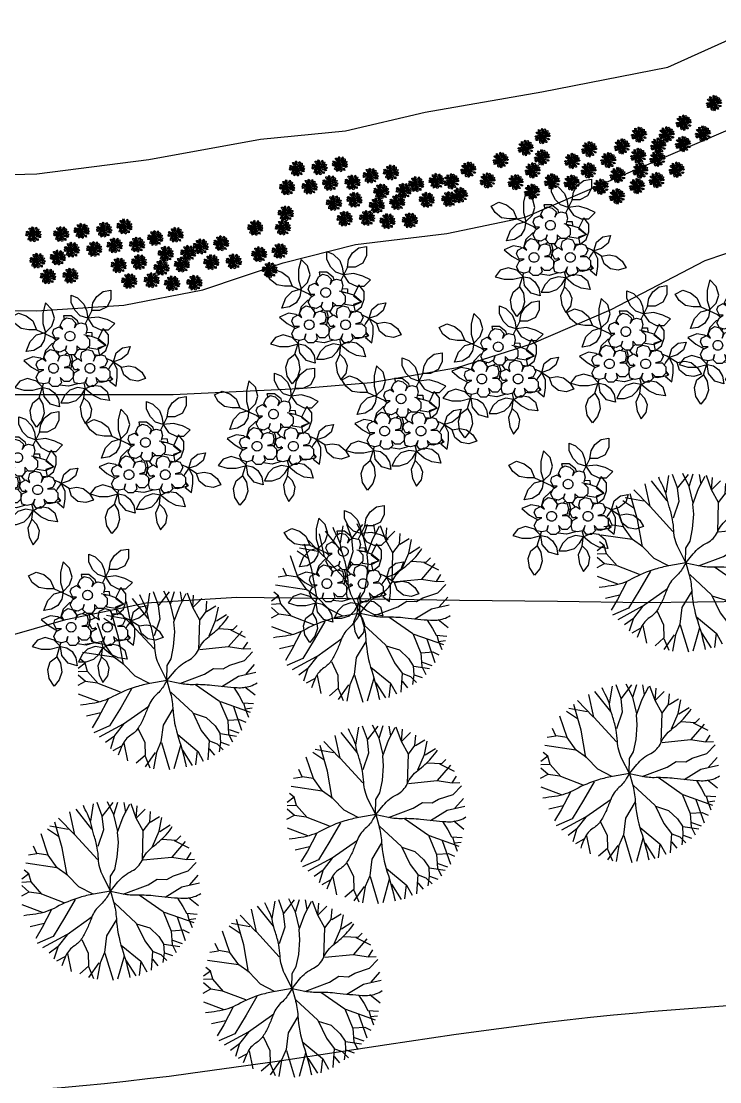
# Model space of a CAD drawing. Header units: millimetres. Extents: x 1101 to 4203, y 1053 to 1744.
# Drawn here: x 1307.07 to 1326.12, y 1545.35 to 1574.3 of the extents above; entities that cross this region are included whole.
import ezdxf

# ---------------------------------------------------------------- set-up
doc = ezdxf.new("R2010")
doc.units = ezdxf.units.MM
for name, color, linetype in [('01_Fina', 7, 'Continuous'), ('03_Gruesa', 7, 'Continuous'), ('NEW_PLANTS', 7, 'Continuous')]:
    doc.layers.add(name, color=color, linetype=linetype)
doc.styles.get("Standard").update_dxf_attribs({"font": 'arial.ttf'})

# ---------------------------------------------------------------- blocks, each defined once
blk = doc.blocks.new('shrubs1')
at = {"color": 70}
for points in [[(4341.3, 946.2, -0.243115), (4336, 947.1, -0.399574), (4341, 948.9, -0.151757), (4338.9, 947.7, -0.102993), (4341.3, 946.2, 4.231592)], [(4340.8, 952, -0.243115), (4338.9, 955.2, -0.399574), (4342.1, 953.4, -0.151757), (4340.5, 953.9, -0.102993), (4340.8, 952, 4.231592)], [(4343.6, 948, -0.243115), (4340.4, 949.8, -0.399574), (4344, 949.9, -0.151757), (4342.4, 949.5, -0.102993), (4343.6, 948, 4.231592)], [(4343.5, 951.8, -0.243115), (4341, 956.5, -0.399574), (4345.5, 953.8, -0.151757), (4343.2, 954.6, -0.102993), (4343.5, 951.8, 4.231592)], [(4344.5, 955, -0.243115), (4344.4, 958.8, -0.399574), (4346.3, 955.6, -0.151757), (4345.2, 956.8, -0.102993), (4344.5, 955, 4.231592)], [(4347, 950.2, -0.338305), (4347.7, 953.8, -0.306628), (4349.1, 949.7, -0.198031), (4347.9, 952, -0.284575), (4347, 950.2, 2.19888)], [(4349.4, 953.6, -0.243115), (4351.5, 958.5, -0.399574), (4352.1, 953.3, -0.151757), (4351.3, 955.6, -0.102993), (4349.4, 953.6, 4.231592)], [(4351.4, 952, -0.243115), (4354.6, 953.9, -0.399574), (4352.8, 950.6, -0.151757), (4353.3, 952.3, -0.102993), (4351.4, 952, 4.231592)], [(4352.8, 947.4, -0.338305), (4356.3, 946, -0.306628), (4352, 945.3, -0.198031), (4354.5, 946.1, -0.284575), (4352.8, 947.4, 2.19888)], [(4353.6, 954.2, -0.243115), (4356.8, 956, -0.399574), (4355.1, 952.8, -0.151757), (4355.5, 954.4, -0.102993), (4353.6, 954.2, 4.231592)], [(4355.3, 947.2, -0.243115), (4360.5, 946.2, -0.399574), (4355.6, 944.4, -0.151757), (4357.6, 945.7, -0.102993), (4355.3, 947.2, 4.231592)], [(4356.7, 950.5, -0.243115), (4360.4, 950.5, -0.399574), (4357.2, 948.6, -0.151757), (4358.5, 949.8, -0.102993), (4356.7, 950.5, 4.231592)], [(4339.9, 942.8, -0.243115), (4336.2, 942.8, -0.399574), (4339.3, 944.7, -0.151757), (4338.1, 943.6, -0.102993), (4339.9, 942.8, 4.231592)], [(4344.3, 940.9, -0.243115), (4340.3, 937.4, -0.399574), (4341.9, 942.4, -0.151757), (4341.7, 940, -0.102993), (4344.3, 940.9, 4.231592)], [(4343.5, 944.2, -0.243115), (4340.3, 942.3, -0.399574), (4342, 945.6, -0.151757), (4341.5, 943.9, -0.102993), (4343.5, 944.2, 4.231592)], [(4346.3, 943.4, -0.338305), (4343, 941.8, -0.306628), (4345.4, 945.5, -0.198031), (4344.3, 943.1, -0.284575), (4346.3, 943.4, 2.19888)], [(4347.4, 937.5, -0.243115), (4345.6, 934.3, -0.399574), (4345.5, 937.9, -0.151757), (4345.9, 936.3, -0.102993), (4347.4, 937.5, 4.231592)], [(4350.4, 941.8, -0.243115), (4350.4, 938.1, -0.399574), (4348.5, 941.2, -0.151757), (4349.7, 940, -0.102993), (4350.4, 941.8, 4.231592)], [(4352.1, 938.3, -0.243115), (4352.1, 934.6, -0.399574), (4350.2, 937.7, -0.151757), (4351.4, 936.5, -0.102993), (4352.1, 938.3, 4.231592)], [(4351.8, 944.5, -0.243115), (4355.1, 942.6, -0.399574), (4351.4, 942.6, -0.151757), (4353, 942.9, -0.102993), (4351.8, 944.5, 4.231592)], [(4353.3, 941.7, -0.243115), (4356, 937.1, -0.399574), (4351.4, 939.6, -0.151757), (4353.7, 938.9, -0.102993), (4353.3, 941.7, 4.231592)], [(4354.8, 944.1, -0.243115), (4359.1, 940.9, -0.399574), (4353.9, 941.4, -0.151757), (4356.3, 941.7, -0.102993), (4354.8, 944.1, 4.231592)]]:
    blk.add_lwpolyline(points, format="xyb", dxfattribs=at)
at = {"color": 46, "lineweight": 25}
for points in [[(4348.3, 946.7, 0.071347), (4339, 947.6, 7.890142)], [(4348.3, 946.7, 0.082733), (4340.6, 953.7, 20.273115)], [(4348.3, 946.7, 0.216963), (4341.6, 944.1, -0.417545)], [(4348.3, 946.7, 0.118288), (4343.4, 954.5, 14.536196)], [(4345.8, 936.4, -0.068386), (4348.3, 946.7, 3.442757)], [(4348.3, 946.7, -0.116255), (4353.2, 952.1, -0.060372)], [(4348.3, 946.7, -0.138137), (4358, 949.8, -6.895939)], [(4354.3, 946.2, 0.065358), (4348.3, 946.7, 1.516281)], [(4348.3, 946.7, -0.109166), (4349.7, 940.2, 0.286313)], [(4349.9, 949.1, 0.052373), (4351.3, 955.5, 35.05362)], [(4351.4, 936.7, 0.100215), (4350.9, 939.7, -1.505929)]]:
    blk.add_lwpolyline(points, format="xyb", dxfattribs=at)
for points in [[(4346.4, 948.9), (4342.3, 949.6)], [(4348.3, 946.7), (4344.5, 943.3)], [(4347.2, 953.2), (4345.2, 956.6)], [(4348.3, 946.7), (4348, 951.6)], [(4353.6, 939.1), (4348.3, 946.7)], [(4354.6, 953.5), (4355.4, 954.4)], [(4338.2, 943.6), (4340.3, 943.9)], [(4341.8, 940), (4343.1, 942.4)], [(4353, 943), (4349.9, 944.4)], [(4356.2, 941.8), (4354.5, 942.3)], [(4357.5, 945.6), (4355.4, 945.4)]]:
    blk.add_lwpolyline(points, dxfattribs=at)
at = {"color": 0, "flags": 1}
for tag, p in [('ITEM', (4350.4, 947)), ('SIZE', (4350.4, 945.8))]:
    blk.add_attdef(tag, p, '', height=0.5, dxfattribs=at)
blk = doc.blocks.new('s1')
blk.add_blockref('shrubs1', (0, 0))
blk = doc.blocks.new('shrubs')
at = {"layer": 'NEW_PLANTS', "color": 70, "linetype": 'Continuous'}
for points in [[(4520.96, 914.63), (4520.96, 913.08), (4520.3, 911.76), (4518.98, 911.1), (4517.65, 911.1), (4517.87, 912.42), (4518.54, 913.53), (4519.64, 914.41)], [(4509.71, 912.42), (4509.27, 910.66), (4509.27, 908.89), (4509.71, 907.35), (4510.82, 908.45), (4511.26, 909.78), (4510.82, 911.32)], [(4514.12, 913.75), (4515.23, 913.3), (4516.33, 912.2), (4516.77, 911.1), (4516.99, 909.78), (4515.67, 910.22), (4514.79, 911.1), (4514.12, 912.42)], [(4503.76, 910), (4505.08, 910.66), (4506.4, 910.22), (4507.51, 909.33), (4508.17, 907.79), (4506.85, 907.79), (4505.52, 908.01), (4504.42, 908.89)], [(4521.62, 908.89), (4520.3, 909.55), (4518.76, 910), (4516.99, 909.78), (4517.87, 908.45), (4519.2, 907.79), (4520.52, 907.79)], [(4506.4, 904.04), (4507.07, 905.8), (4508.17, 906.91), (4509.71, 907.35), (4509.49, 906.03), (4508.83, 904.92), (4507.73, 904.26)], [(4518.98, 903.38), (4520.08, 904.26), (4520.52, 905.58), (4520.52, 906.91), (4519.64, 908.01), (4518.73, 906.15), (4520.1, 905.12), (4518.73, 904.64)], [(4524.27, 904.92), (4523.83, 903.6), (4522.73, 902.72), (4521.4, 902.28), (4521.84, 903.82), (4522.95, 904.7)], [(4526.92, 899.41), (4525.59, 898.97), (4524.27, 899.19), (4523.17, 900.07), (4522.73, 901.39), (4524.05, 901.61), (4525.15, 901.39), (4526.25, 900.51)], [(4504.42, 897.86), (4505.96, 897.42), (4507.51, 897.42), (4509.27, 897.86), (4508.17, 898.97), (4506.63, 899.41), (4505.3, 898.97)], [(4512.14, 894.55), (4510.6, 895), (4509.49, 896.32), (4509.27, 897.86), (4510.37, 897.64), (4511.26, 896.98), (4511.92, 895.88)], [(4512.36, 895.22), (4513.68, 895.22), (4515.01, 895.66), (4515.89, 896.54), (4516.55, 897.64), (4515.23, 897.86), (4513.9, 897.42), (4513.02, 896.54)], [(4520.74, 895.66), (4519.2, 895.88), (4517.87, 896.54), (4516.55, 897.64), (4517.87, 898.3), (4519.2, 898.08), (4520.3, 897.2)], [(4508.17, 891.03), (4507.29, 892.35), (4507.07, 893.89), (4507.51, 895.22), (4508.61, 896.1), (4509.27, 895), (4509.49, 893.45), (4509.05, 892.13)], [(4516.55, 891.69), (4517.43, 892.79), (4517.65, 894.11), (4517.21, 895.22), (4516.33, 896.1), (4515.67, 894.55), (4515.89, 893.01)]]:
    blk.add_lwpolyline(points, close=True, dxfattribs=at)
for points in [[(4517.65, 911.1), (4516.51, 908.81)], [(4515.38, 908.87), (4515.23, 909.33), (4514.12, 910.22), (4512.8, 910.22), (4512.94, 909.6)], [(4508.17, 907.79), (4511.04, 906.47), (4511.57, 906.06)], [(4512.61, 908.04), (4512.58, 907.98)], [(4516.73, 907.38), (4517.65, 907.35), (4517.7, 906.63), (4516.76, 906.69)], [(4511.15, 905.48), (4510.82, 905.36), (4509.71, 904.26), (4509.29, 902.8)], [(4517.1, 904.86), (4517.21, 904.7), (4518.76, 904.48), (4520.08, 905.14), (4518.76, 906.25), (4517.63, 906.63), (4516.28, 906.94)], [(4511.78, 903.65), (4511.92, 903.82), (4511.94, 904.04)], [(4513.48, 903.84), (4513.12, 903.47)], [(4513.13, 903.47), (4513.24, 903.6)], [(4513.25, 904.76), (4513.28, 904.74)], [(4514.03, 901.09), (4514.12, 901.17), (4514.34, 902.72), (4514.11, 903.52)], [(4514.52, 903.52), (4515.14, 902.77)], [(4515.65, 904.51), (4515.23, 904.26), (4515.11, 904.26)], [(4518.78, 903.4), (4518.09, 903.48)], [(4509.02, 902.78), (4508.83, 902.94), (4507.51, 903.16), (4505.96, 902.5), (4507.29, 901.39), (4508.74, 900.56)], [(4518.37, 903.26), (4518.15, 903.21)], [(4522.73, 901.39), (4520.96, 902.5), (4520.15, 902.86)], [(4520.8, 899.88), (4521.27, 899.28), (4520.74, 898.97), (4521.84, 898.08), (4522.06, 899.63), (4522.06, 900.95), (4521.4, 902.28), (4520.74, 901.39), (4520.52, 900.95)], [(4514.45, 900.25), (4514.6, 900.19)], [(4515.42, 900.83), (4515.23, 901.17)], [(4520.8, 899.76), (4521.18, 899.19), (4519.42, 898.75), (4518.57, 898.85)], [(4508.61, 896.1), (4509.35, 898.5)], [(4515.25, 898.56), (4515.23, 898.53), (4513.68, 898.08), (4512.14, 898.3), (4512.11, 898.33)], [(4516.33, 896.1), (4516.55, 897.86), (4516.35, 898.68)], [(4516.8, 899.33), (4516.75, 899.35)]]:
    blk.add_lwpolyline(points, dxfattribs=at)
at = {"layer": 'NEW_PLANTS', "color": 30, "linetype": 'Continuous', "true_color": 0xf26722}
blk.add_lwpolyline([(4516.64, 906.81), (4517.3, 906.15), (4517.3, 905.06), (4516.64, 904.4), (4515.76, 904.4), (4515.11, 905.06), (4515.11, 904.18), (4514.67, 903.52), (4513.79, 903.52), (4513.13, 904.18), (4513.35, 905.06), (4513.13, 904.4), (4512.26, 903.96), (4511.38, 904.18), (4510.94, 905.06), (4511.38, 905.93), (4512.04, 906.37), (4511.38, 906.37), (4510.94, 907.25), (4511.16, 907.91), (4512.04, 908.34), (4512.7, 907.91), (4512.26, 908.56), (4512.7, 909.44), (4513.35, 909.88), (4514.23, 909.66), (4514.89, 909), (4514.67, 908.12), (4515.11, 908.78), (4515.76, 909), (4516.64, 908.78), (4516.86, 907.91), (4516.64, 907.03)], dxfattribs=at)
for points in [[(4513.1, 906.71, -0.098476), (4513.16, 907.03, -0.098485), (4513.34, 907.29, -0.098498), (4513.61, 907.47, -0.098507), (4513.93, 907.54, -0.098507), (4514.24, 907.47, -0.098498), (4514.51, 907.29, -0.098485), (4514.69, 907.03, -0.098476), (4514.75, 906.71, -0.098476), (4514.69, 906.39, -0.098485), (4514.51, 906.12, -0.098498), (4514.24, 905.94, -0.098507), (4513.93, 905.88, -0.098507), (4513.61, 905.94, -0.098498), (4513.34, 906.12, -0.098485), (4513.16, 906.39, -0.098476)], [(4510.27, 901.17, -0.098476), (4510.33, 901.49, -0.098485), (4510.51, 901.76, -0.098498), (4510.78, 901.94, -0.098507), (4511.1, 902, -0.098507), (4511.42, 901.94, -0.098498), (4511.68, 901.76, -0.098485), (4511.86, 901.49, -0.098476), (4511.93, 901.17, -0.098476), (4511.86, 900.86, -0.098485), (4511.68, 900.59, -0.098498), (4511.42, 900.41, -0.098507), (4511.1, 900.34, -0.098507), (4510.78, 900.41, -0.098498), (4510.51, 900.59, -0.098485), (4510.33, 900.86, -0.098476)], [(4516.51, 901.17, -0.098476), (4516.57, 901.49, -0.098485), (4516.75, 901.76, -0.098498), (4517.02, 901.94, -0.098507), (4517.34, 902, -0.098507), (4517.66, 901.94, -0.098498), (4517.93, 901.76, -0.098485), (4518.11, 901.49, -0.098476), (4518.17, 901.17, -0.098476), (4518.11, 900.86, -0.098485), (4517.93, 900.59, -0.098498), (4517.66, 900.41, -0.098507), (4517.34, 900.34, -0.098507), (4517.02, 900.41, -0.098498), (4516.75, 900.59, -0.098485), (4516.57, 900.86, -0.098476)]]:
    blk.add_lwpolyline(points, format="xyb", close=True, dxfattribs=at)
for points in [[(4509.41, 900.89), (4508.53, 900.89), (4508.1, 901.77), (4508.31, 902.43), (4509.19, 902.87), (4509.85, 902.43), (4509.41, 903.08), (4509.85, 903.96), (4510.51, 904.4), (4511.38, 904.18), (4512.04, 903.3), (4511.82, 902.43), (4512.26, 903.3), (4512.92, 903.52), (4513.79, 903.3), (4514.01, 902.43), (4513.79, 901.55), (4512.92, 901.33), (4513.79, 901.33), (4514.45, 900.67), (4514.45, 899.58), (4513.79, 898.92), (4512.92, 898.92), (4512.26, 899.58), (4512.48, 898.7), (4511.82, 898.04), (4510.94, 898.04), (4510.29, 898.7), (4510.51, 899.58), (4510.29, 898.7), (4509.41, 898.48), (4508.53, 898.7), (4508.1, 899.58), (4508.53, 900.46)], [(4515.54, 900.89), (4514.67, 900.89), (4514.23, 901.77), (4514.45, 902.43), (4515.33, 902.87), (4515.98, 902.43), (4515.76, 903.08), (4515.98, 903.96), (4516.86, 904.4), (4517.74, 904.18), (4518.17, 903.3), (4517.95, 902.43), (4518.39, 903.3), (4519.27, 903.52), (4519.93, 903.3), (4520.36, 902.43), (4519.93, 901.55), (4519.05, 901.33), (4520.15, 901.33), (4520.8, 900.67), (4520.8, 899.58), (4520.15, 898.92), (4519.05, 898.92), (4518.39, 899.58), (4518.61, 898.7), (4517.95, 898.04), (4517.08, 898.04), (4516.64, 898.7), (4516.86, 899.58), (4516.42, 898.7), (4515.54, 898.48), (4514.67, 898.7), (4514.45, 899.58), (4514.67, 900.46)]]:
    blk.add_lwpolyline(points, close=True, dxfattribs=at)
blk = doc.blocks.new('tree9')
at = {"color": 106}
for p, q in [((950.91, 449.87), (948.69, 452.66)), ((950.75, 450.95), (951.14, 453.4)), ((952.34, 451.69), (951.65, 453.57)), ((952.34, 451.63), (953.87, 453.57)), ((953.99, 451.86), (953.08, 453.69)), ((953.99, 451.86), (954.56, 453.63)), ((955.3, 451.58), (956.21, 453.34)), ((955.64, 452.2), (955.41, 453.57)), ((957.12, 451.41), (956.38, 453.4)), ((957.12, 451.41), (957.24, 453.12)), ((957.12, 451.41), (958.38, 452.66)), ((948.46, 449.12), (946.24, 451.41)), ((948.53, 449.07), (947.84, 452.26)), ((952.56, 449.81), (952.34, 451.63)), ((954.56, 449.53), (953.99, 451.86)), ((954.5, 449.41), (955.3, 451.58)), ((958.09, 449.64), (957.12, 451.41)), ((959, 450.84), (959.11, 452.31)), ((959.06, 450.84), (960.36, 451.63)), ((960.31, 449.58), (960.71, 451.47)), ((946.24, 448.84), (944.71, 449.87)), ((947.61, 449.81), (945.05, 450.27)), ((946.75, 447.25), (945.73, 450.84)), ((951.77, 447.47), (952.56, 449.81)), ((957.97, 445.49), (958.09, 449.64)), ((958.09, 449.64), (959, 450.84)), ((960.42, 449.53), (961.85, 450.44)), ((944.82, 446.22), (943.8, 449.19)), ((951.71, 445.6), (948.53, 449.07)), ((954.62, 447.99), (954.5, 449.41)), ((959.4, 447.42), (960.31, 449.58)), ((960.71, 448.44), (962.76, 448.33)), ((962.42, 448.28), (964.47, 447.25)), ((962.76, 448.33), (963.33, 448.9)), ((943.23, 446.46), (942.77, 447.47)), ((947.44, 443.43), (946.75, 447.25)), ((954.44, 445.94), (954.62, 447.99)), ((962.14, 445.94), (964.01, 448.11)), ((943.23, 446.39), (942.03, 446.22)), ((944.82, 446.22), (943.23, 446.46)), ((946.07, 444.46), (944.82, 446.22)), ((954.1, 444.23), (954.44, 445.94)), ((958.09, 445.54), (962.07, 445.94)), ((962.07, 445.94), (964.18, 445.6)), ((964.18, 445.6), (964.81, 446.57)), ((964.18, 445.6), (965.26, 445.65)), ((964.36, 444), (965.49, 445.2)), ((942.09, 443.6), (941.46, 444.12)), ((946.02, 444.46), (941.69, 445.09)), ((947.5, 443.43), (946.07, 444.46)), ((953.53, 443.27), (954.1, 444.23)), ((962.3, 443.32), (964.36, 444)), ((942.09, 443.6), (941.12, 442.87)), ((942.42, 442.46), (941.12, 442.41)), ((942.42, 442.46), (942.09, 443.6)), ((943.91, 440.76), (942.42, 442.46)), ((949.09, 441.78), (947.5, 443.43)), ((953.48, 441.27), (953.53, 443.27)), ((958.77, 442.06), (960.03, 442.87)), ((960.03, 442.87), (961.39, 442.81)), ((961.39, 442.81), (962.3, 443.32)), ((963.5, 441.78), (965.95, 442.35)), ((964.58, 442.06), (965.77, 443.43)), ((942.09, 441.05), (941.06, 440.48)), ((942.14, 441.05), (941.12, 441.95)), ((943.8, 440.81), (942.14, 441.05)), ((947.04, 439.56), (943.91, 440.76)), ((951.08, 440.76), (949.09, 441.78)), ((955.3, 440.76), (958.77, 442.06)), ((961.17, 440.36), (963.5, 441.78)), ((944.02, 438.19), (941.17, 439.27)), ((948.58, 440.02), (947.1, 437.45)), ((954.05, 439.56), (957.12, 436.72)), ((957.52, 440.65), (960.88, 438.31)), ((962.87, 440.19), (963.61, 439.05)), ((964.41, 440.3), (965.83, 439.16)), ((945.28, 438.59), (943.96, 436.08)), ((960.88, 438.31), (962.01, 435.58)), ((961, 438.25), (965.15, 436.77)), ((963.61, 439.05), (964.12, 438.08)), ((964.12, 438.08), (965.61, 437.97)), ((964.23, 438.08), (964.47, 437.23)), ((944.25, 436.66), (942.26, 436.2)), ((947.1, 437.45), (945.5, 434.83)), ((950.97, 437.57), (947.44, 435.07)), ((954.33, 437.23), (952.97, 434.95)), ((957.12, 436.72), (958.32, 434.21)), ((957.17, 436.6), (959, 436.03)), ((962.82, 437.57), (963.95, 434.26)), ((964.47, 437.23), (965.44, 437.34)), ((964.47, 437.23), (964.92, 436.08)), ((943.96, 436.08), (943.06, 434.55)), ((945.5, 434.83), (943.28, 433.86)), ((947.38, 435.07), (944.02, 433.24)), ((947.44, 435.07), (946.18, 433.47)), ((952.97, 434.95), (952.68, 432.61)), ((959, 436.03), (960.25, 434.83)), ((960.25, 434.83), (960.93, 433.81)), ((962.01, 435.58), (962.14, 433.7)), ((962.07, 435.64), (963.67, 435.75)), ((963.67, 435.75), (964.52, 435.35)), ((946.18, 433.42), (944.93, 432.5)), ((946.18, 433.47), (945.61, 431.64)), ((949.49, 434.43), (950.4, 432.5)), ((955.02, 433.64), (957.75, 431.36)), ((958.32, 434.21), (959.4, 432.78)), ((960.93, 433.81), (961, 432.56)), ((961, 433.75), (963.22, 433.42)), ((962.14, 433.7), (962.7, 432.61)), ((962.19, 434.32), (963.55, 433.86)), ((947.15, 431.99), (945.96, 431.36)), ((947.5, 432.45), (948.01, 429.94)), ((950.4, 432.5), (950.46, 430.68)), ((952.68, 432.61), (952.05, 431.13)), ((952.73, 432.5), (953.87, 428.74)), ((955.41, 432.1), (954.5, 428.85)), ((959.4, 432.78), (959.22, 430.1)), ((959.46, 432.73), (960.54, 432.33)), ((960.54, 432.33), (961.39, 431.48)), ((961, 432.56), (960.82, 431.19)), ((961.05, 432.56), (962.19, 432.16)), ((950.46, 430.68), (949.21, 429.6)), ((951.88, 431.13), (950.46, 429.09)), ((950.46, 430.62), (951.14, 428.97)), ((952.05, 431.13), (951.65, 428.85)), ((955.7, 431.42), (957.06, 429.31)), ((957.75, 431.36), (957.52, 429.37)), ((957.81, 431.31), (958.6, 429.88)), ((959.4, 431.64), (960.14, 430.74))]:
    blk.add_line(p, q, dxfattribs=at)
for points in [[(953.51, 441.18), (952.47, 443.26, -0.10411), (951.83, 445.71, 0.032984), (951.65, 447.25, 0.034072), (951.2, 449.01, -0.030956), (950.8, 450.55, 0.076171), (950.29, 451.98, -0.026216), (949.72, 453.17, 1.568784)], [(953.51, 441.18), (954.56, 442.46, -0.107856), (956.49, 444, 0.175024), (957.92, 445.49, -0.125464), (959.4, 447.36, 0.043348), (961.28, 449.07, 0.04978), (962.14, 450.21, -8.896609)], [(953.51, 441.18), (951.14, 440.76, 0.029099), (949.21, 440.3, 0.05336), (945.96, 438.94, -0.09082), (943.06, 437.97, -0.003401), (941.41, 437.74, 1.084963)], [(953.51, 441.18), (953.13, 440.53, -0.07796), (952.05, 439.22, 0.120857), (950.91, 437.57, -0.011392), (950.29, 436.03, -0.038005), (949.54, 434.61, -0.112949), (948.46, 433.53, 0.14803), (947.27, 432.16, 0.020427), (946.7, 430.74, 1.639795)], [(953.51, 441.18), (955.3, 440.81, 0.056937), (957.24, 440.65, -0.035612), (959.79, 440.53, 0.008822), (963.33, 440.19, 0.099585), (965.2, 440.41, 0.073278), (966.12, 440.87, -1.918828)], [(953.51, 441.18), (953.94, 439.67, -0.054456), (954.33, 437.34, 0.065281), (955.13, 433.13, -0.028329), (956.21, 429.09, 4.035528)]]:
    blk.add_lwpolyline(points, format="xyb", dxfattribs=at)
at = {"color": 106, "flags": 1}
for tag, p in [('ITEM', (953.79, 443.71)), ('SIZE', (953.53, 441.16))]:
    blk.add_attdef(tag, p, '', height=2.09, dxfattribs=at)
blk = doc.blocks.new('Borde del rio puyo')
at = {"xscale": 0.01683469536077232, "yscale": 0.01683469536077232, "zscale": 0.01683469536077232}
for p, rotation in [((1323.261, 1497.199), 75.65113164328818), ((1322.434, 1496.666), 75.65113164328818), ((1318.586, 1496.297), 75.65113164328818), ((1321.214, 1496.338), 75.65113164328818), ((1321.97, 1496.346), 75.65113164328818), ((1322.958, 1496.367), 75.65113164328818), ((1318.122, 1495.977), 75.65113164328818), ((1319.857, 1495.941), 75.65113164328818), ((1320.75, 1496.018), 75.65113164328818), ((1321.739, 1496.039), 75.65113164328818), ((1322.415, 1496.085), 75.65113164328818), ((1317.442, 1495.645), 75.65113164328818), ((1318.568, 1495.716), 75.65113164328818), ((1319.393, 1495.621), 75.65113164328818), ((1320.382, 1495.642), 75.65113164328818), ((1321.195, 1495.757), 75.65113164328818), ((1321.717, 1495.679), 75.65113164328818), ((1279.87, 1503.893), 50.10970699644856), ((1280.483, 1503.923), 50.10970699644856), ((1281.04, 1504.012), 50.10970699644856), ((1282.436, 1503.785), 50.10970699644856), ((1316.56, 1495.386), 75.65113164328818), ((1318.315, 1495.361), 75.65113164328818), ((1319.839, 1495.36), 75.65113164328818), ((1321.253, 1495.359), 75.65113164328818), ((1322.242, 1495.38), 75.65113164328818), ((1280.773, 1503.495), 50.10970699644856), ((1281.385, 1503.516), 50.10970699644856), ((1281.879, 1503.696), 50.10970699644856), ((1283.677, 1503.555), 50.10970699644856), ((1316.096, 1495.066), 75.65113164328818), ((1317.085, 1495.087), 75.65113164328818), ((1317.851, 1495.041), 75.65113164328818), ((1318.84, 1495.062), 75.65113164328818), ((1319.378, 1495.03), 75.65113164328818), ((1320.635, 1495.235), 75.65113164328818), ((1321.698, 1495.097), 75.65113164328818), ((1279.603, 1503.376), 50.10970699644856), ((1280.215, 1503.396), 50.10970699644856), ((1282.168, 1503.268), 50.10970699644856), ((1282.78, 1503.289), 50.10970699644856), ((1283.121, 1503.466), 50.10970699644856), ((1318.297, 1494.78), 75.65113164328818), ((1320.171, 1494.915), 75.65113164328818), ((1321.16, 1494.936), 75.65113164328818), ((1280.881, 1502.95), 50.10970699644856), ((1281.438, 1503.039), 50.10970699644856), ((1282.605, 1502.973), 50.10970699644856), ((1283.41, 1503.038), 50.10970699644856), ((1284.022, 1503.059), 50.10970699644856), ((1304.56, 1496.051), 66.5796737319563), ((1320.617, 1494.654), 75.65113164328818), ((1279.567, 1502.669), 50.10970699644856), ((1282.048, 1502.884), 50.10970699644856), ((1281.171, 1502.522), 50.10970699644856), ((1281.783, 1502.543), 50.10970699644856), ((1282.338, 1502.456), 50.10970699644856), ((1282.95, 1502.477), 50.10970699644856), ((1272.684, 1502.097), 50.10970699644856), ((1273.44, 1502.103), 50.10970699644856), ((1273.997, 1502.192), 50.10970699644856), ((1274.61, 1502.222), 50.10970699644856), ((1275.167, 1502.311), 50.10970699644856), ((1276.562, 1502.084), 50.10970699644856), ((1278.731, 1502.274), 50.10970699644856), ((1279.488, 1502.281), 50.10970699644856), ((1274.899, 1501.794), 50.10970699644856), ((1275.511, 1501.815), 50.10970699644856), ((1276.005, 1501.995), 50.10970699644856), ((1277.247, 1501.765), 50.10970699644856), ((1277.804, 1501.854), 50.10970699644856), ((1273.349, 1501.464), 50.10970699644856), ((1273.729, 1501.675), 50.10970699644856), ((1274.341, 1501.696), 50.10970699644856), ((1276.294, 1501.568), 50.10970699644856), ((1276.906, 1501.588), 50.10970699644856), ((1278.84, 1501.553), 50.10970699644856), ((1279.397, 1501.642), 50.10970699644856), ((1272.792, 1501.375), 50.10970699644856), ((1275.008, 1501.25), 50.10970699644856), ((1275.565, 1501.338), 50.10970699644856), ((1276.175, 1501.184), 50.10970699644856), ((1276.732, 1501.272), 50.10970699644856), ((1277.536, 1501.337), 50.10970699644856), ((1278.148, 1501.358), 50.10970699644856), ((1273.081, 1500.948), 50.10970699644856), ((1273.693, 1500.968), 50.10970699644856), ((1279.129, 1501.125), 50.10970699644856), ((1275.297, 1500.822), 50.10970699644856), ((1275.909, 1500.842), 50.10970699644856), ((1276.464, 1500.756), 50.10970699644856), ((1277.076, 1500.776), 50.10970699644856)]:
    blk.add_blockref('s1', p, dxfattribs=dict(at, rotation=rotation))
for name, p, xscale, yscale, zscale in [('shrubs', (605.44, 1424.899), 0.1586335689872081, 0.1586335689872081, 0.1586335689872081), ('shrubs', (599.311, 1423.062), 0.1586335689872081, 0.1586335689872081, 0.1586335689872081), ('shrubs', (610.454, 1422.5), 0.1586335689872081, 0.1586335689872081, 0.1586335689872081), ('shrubs', (592.338, 1421.872), 0.1586335689872081, 0.1586335689872081, 0.1586335689872081), ('shrubs', (607.496, 1421.995), 0.1586335689872081, 0.1586335689872081, 0.1586335689872081), ('shrubs', (604.017, 1421.582), 0.1586335689872081, 0.1586335689872081, 0.1586335689872081), ('shrubs', (601.367, 1420.159), 0.1586335689872081, 0.1586335689872081, 0.1586335689872081), ('shrubs', (597.887, 1419.745), 0.1586335689872081, 0.1586335689872081, 0.1586335689872081), ('shrubs', (594.394, 1418.969), 0.1586335689872081, 0.1586335689872081, 0.1586335689872081), ('shrubs', (590.915, 1418.556), 0.1586335689872081, 0.1586335689872081, 0.1586335689872081), ('shrubs', (605.921, 1417.832), 0.1586335689872081, 0.1586335689872081, 0.1586335689872081), ('tree9', (1139.184, 1473.452), 0.1950770953426661, 0.1950770953426661, 0.1950770953426661), ('shrubs', (599.791, 1415.995), 0.1586335689872081, 0.1586335689872081, 0.1586335689872081), ('tree9', (1130.302, 1472.082), 0.1950770953426661, 0.1950770953426661, 0.1950770953426661), ('shrubs', (592.818, 1414.805), 0.1586335689872081, 0.1586335689872081, 0.1586335689872081), ('tree9', (1125.033, 1470.242), 0.1950770953426661, 0.1950770953426661, 0.1950770953426661), ('tree9', (1137.645, 1467.704), 0.1950770953426661, 0.1950770953426661, 0.1950770953426661), ('tree9', (1130.727, 1466.584), 0.1950770953426661, 0.1950770953426661, 0.1950770953426661), ('tree9', (1123.494, 1464.494), 0.1950770953426661, 0.1950770953426661, 0.1950770953426661), ('tree9', (1128.445, 1461.84), 0.1950770953426661, 0.1950770953426661, 0.1950770953426661)]:
    blk.add_blockref(name, p, dxfattribs=dict(xscale=xscale, yscale=yscale, zscale=zscale))

msp = doc.modelspace()

# ---------------------------------------------------------------- hatches: boundary and pattern name
at = {"layer": '03_Gruesa', "true_color": 0x17923e}
h = msp.add_hatch(color=114, dxfattribs=at)
h.dxf.hatch_style = 1
edge = h.paths.add_edge_path()
edge.add_arc((1334.359, 1525.853), 5, 136.1441, 180, ccw=False)
edge.add_line((1330.754, 1529.317), (1341.91, 1540.928))
edge.add_arc((1345.516, 1537.464), 5, 110.881, 136.1441, ccw=False)
edge.add_spline(control_points=[(1343.793, 1542.158), (1345.942, 1542.947), (1348.053, 1543.775), (1352.907, 1545.786), (1355.62, 1546.996), (1363.571, 1550.741), (1368.627, 1553.397), (1378.311, 1558.8), (1382.944, 1561.548), (1388.676, 1565.021), (1389.947, 1565.795), (1391.746, 1566.896), (1392.287, 1567.227), (1393.364, 1567.888), (1393.908, 1568.222), (1395.042, 1568.92), (1395.626, 1569.282), (1397.489, 1570.448), (1398.826, 1571.3), (1401.628, 1573.162), (1403.093, 1574.173), (1405.705, 1576.09), (1406.835, 1576.953), (1409.049, 1578.736), (1410.131, 1579.649), (1412.264, 1581.544), (1413.318, 1582.528), (1416.308, 1585.472), (1418.211, 1587.533), (1421.52, 1591.557), (1422.955, 1593.468), (1425.684, 1597.533), (1426.977, 1599.685), (1429.369, 1604.28), (1430.463, 1606.717), (1432.357, 1611.888), (1433.158, 1614.627), (1434.019, 1618.803), (1434.245, 1620.132), (1434.519, 1622.23), (1434.601, 1622.977), (1434.789, 1625.072), (1434.855, 1626.369), (1434.914, 1628.813), (1434.907, 1629.955), (1434.851, 1632.105), (1434.802, 1633.11), (1434.701, 1634.77), (1434.652, 1635.452), (1434.521, 1637.133), (1434.438, 1638.063), (1434.368, 1638.865)], knot_values=[112.284165, 112.284165, 112.284165, 112.284165, 117.860488, 117.860488, 125.336595, 125.336595, 140.288809, 140.288809, 155.241023, 155.241023, 159.568055, 159.568055, 161.441916, 161.441916, 163.315776, 163.315776, 165.189636, 165.189636, 169.132601, 169.132601, 173.075566, 173.075566, 175.964844, 175.964844, 178.66149, 178.66149, 181.358137, 181.358137, 186.416969, 186.416969, 190.514335, 190.514335, 194.6117, 194.6117, 198.709066, 198.709066, 202.806431, 202.806431, 204.657464, 204.657464, 205.67432, 205.67432, 207.603852, 207.603852, 209.533385, 209.533385, 211.462918, 211.462918, 212.994225, 212.994225, 215.456463, 215.456463, 215.456463, 215.456463], degree=3, periodic=0)
edge.add_arc((1439.349, 1639.301), 5, 134.1826, 184.9959, ccw=False)
edge.add_spline(control_points=[(1435.864, 1642.886), (1435.902, 1642.923), (1435.94, 1642.96), (1436.184, 1643.195), (1436.4, 1643.398), (1436.855, 1643.815), (1437.092, 1644.028), (1437.413, 1644.309), (1437.505, 1644.389), (1437.595, 1644.467)], knot_values=[246.689761, 246.689761, 246.689761, 246.689761, 246.973973, 246.973973, 248.491627, 248.491627, 250.009281, 250.009281, 250.623207, 250.623207, 250.623207, 250.623207], degree=3, periodic=0)
edge.add_arc((1440.855, 1640.676), 5, 42.8435, 131.8666, ccw=False)
edge.add_spline(control_points=[(1444.522, 1644.076), (1444.625, 1643.964), (1444.733, 1643.845), (1445.107, 1643.416), (1445.392, 1643.067), (1446.016, 1642.251), (1446.352, 1641.788), (1447.178, 1640.584), (1447.69, 1639.791), (1448.646, 1638.238), (1449.07, 1637.527), (1450.17, 1635.641), (1450.879, 1634.389), (1452.253, 1631.957), (1452.9, 1630.81), (1453.937, 1629.003), (1454.295, 1628.385), (1454.944, 1627.277), (1455.235, 1626.784), (1456.078, 1625.37), (1456.627, 1624.463), (1458.345, 1621.646), (1459.473, 1619.832), (1461.577, 1616.416), (1462.553, 1614.816), (1464.319, 1611.81), (1465.114, 1610.395), (1466.657, 1607.467), (1467.363, 1605.985), (1468.329, 1603.672), (1468.661, 1602.785), (1469.229, 1601.064), (1469.465, 1600.228), (1469.861, 1598.541), (1470.019, 1597.692), (1470.173, 1596.559), (1470.205, 1596.297), (1470.266, 1595.723), (1470.296, 1595.413), (1470.378, 1594.424), (1470.424, 1593.683), (1470.495, 1592.073), (1470.52, 1591.194), (1470.552, 1589.321), (1470.559, 1588.327), (1470.559, 1586.245), (1470.553, 1585.149), (1470.53, 1581.787), (1470.508, 1579.403), (1470.539, 1575.453), (1470.564, 1573.995), (1470.665, 1570.988), (1470.739, 1569.438), (1470.946, 1566.595), (1471.061, 1565.332), (1471.357, 1562.749), (1471.539, 1561.419), (1472.003, 1558.659), (1472.284, 1557.233), (1472.838, 1554.901), (1473.066, 1554.02), (1473.582, 1552.215), (1473.87, 1551.293), (1474.835, 1548.482), (1475.613, 1546.551), (1477.355, 1542.981), (1478.253, 1541.363), (1480.332, 1538.135), (1481.512, 1536.528), (1483.686, 1533.978), (1484.591, 1533.006), (1486.502, 1531.139), (1487.51, 1530.241), (1489.359, 1528.745), (1490.18, 1528.128), (1491.856, 1526.959), (1492.714, 1526.405), (1494.035, 1525.616), (1494.485, 1525.358), (1495.396, 1524.857), (1495.857, 1524.615), (1496.768, 1524.155), (1497.221, 1523.936), (1498.375, 1523.401), (1499.065, 1523.104), (1500.394, 1522.564), (1501.036, 1522.321), (1502.473, 1521.807), (1503.257, 1521.549), (1504.77, 1521.085), (1505.495, 1520.88), (1506.752, 1520.546), (1507.293, 1520.41), (1509.103, 1519.977), (1510.282, 1519.731), (1512.361, 1519.322), (1513.305, 1519.151), (1514.486, 1518.938), (1514.823, 1518.877), (1515.866, 1518.688), (1516.566, 1518.56), (1517.975, 1518.302), (1518.681, 1518.173), (1520.811, 1517.782), (1522.246, 1517.519), (1524.825, 1517.056), (1525.959, 1516.856), (1527.782, 1516.542), (1528.458, 1516.427), (1529.825, 1516.2), (1530.514, 1516.088), (1531.851, 1515.874), (1532.5, 1515.771), (1534.392, 1515.474), (1535.579, 1515.288), (1536.924, 1515.067), (1537.154, 1515.029), (1537.381, 1514.991)], knot_values=[304.181395, 304.181395, 304.181395, 304.181395, 305.575125, 305.575125, 308.837845, 308.837845, 312.100565, 312.100565, 316.421685, 316.421685, 319.588084, 319.588084, 324.274457, 324.274457, 328.018302, 328.018302, 329.866208, 329.866208, 331.349008, 331.349008, 334.229938, 334.229938, 340.558066, 340.558066, 346.886194, 346.886194, 353.214322, 353.214322, 360.886674, 360.886674, 365.993823, 365.993823, 371.100973, 371.100973, 376.208122, 376.208122, 377.68235, 377.68235, 379.156577, 379.156577, 382.105031, 382.105031, 385.053485, 385.053485, 388.001939, 388.001939, 390.950394, 390.950394, 396.688412, 396.688412, 399.858638, 399.858638, 403.028864, 403.028864, 405.435492, 405.435492, 407.842119, 407.842119, 410.248747, 410.248747, 411.677671, 411.677671, 413.106595, 413.106595, 415.964443, 415.964443, 418.265423, 418.265423, 420.566404, 420.566404, 422.020567, 422.020567, 423.474731, 423.474731, 424.556725, 424.556725, 425.638718, 425.638718, 426.18639, 426.18639, 426.734061, 426.734061, 427.281733, 427.281733, 428.13582, 428.13582, 428.989907, 428.989907, 430.119485, 430.119485, 431.249063, 431.249063, 432.185627, 432.185627, 434.465364, 434.465364, 436.745102, 436.745102, 437.79156, 437.79156, 439.933333, 439.933333, 442.075106, 442.075106, 446.358651, 446.358651, 449.648158, 449.648158, 451.560254, 451.560254, 453.472351, 453.472351, 455.384447, 455.384447, 459.208639, 459.208639, 460.011863, 460.011863, 460.011863, 460.011863], degree=3, periodic=0)
edge.add_arc((1536.556, 1510.06), 5, -26.0319, 80.8155, ccw=False)
edge.add_line((1541.048, 1507.866), (1510.486, 1445.291))
edge.add_arc((1505.993, 1447.486), 5, 270, 333.9681, ccw=False)
edge.add_line((1505.993, 1442.486), (1410.101, 1442.486))
edge.add_arc((1415.101, 1442.486), 5, 180, 270)
edge.add_line((1415.101, 1437.486), (1512.238, 1437.486))
edge.add_line((1512.238, 1437.486), (1550.83, 1516.5))
edge.add_spline(control_points=[(1550.83, 1516.5), (1550.504, 1516.653), (1550.222, 1516.783), (1549.825, 1516.96), (1549.682, 1517.022), (1549.384, 1517.147), (1549.228, 1517.211), (1548.737, 1517.406), (1548.388, 1517.535), (1547.466, 1517.856), (1546.869, 1518.045), (1544.877, 1518.614), (1543.34, 1518.972), (1540.71, 1519.487), (1539.782, 1519.655), (1537.829, 1519.988), (1536.803, 1520.154), (1534.419, 1520.532), (1533.044, 1520.745), (1530.821, 1521.103), (1530.035, 1521.233), (1528.423, 1521.504), (1527.591, 1521.648), (1525.248, 1522.058), (1523.755, 1522.328), (1521.329, 1522.77), (1520.388, 1522.943), (1518.98, 1523.201), (1518.512, 1523.287), (1517.576, 1523.458), (1517.108, 1523.544), (1516.409, 1523.671), (1516.176, 1523.713), (1515.708, 1523.798), (1515.476, 1523.84), (1514.38, 1524.037), (1513.393, 1524.215), (1511.768, 1524.534), (1511.194, 1524.651), (1509.865, 1524.938), (1509.094, 1525.115), (1507.663, 1525.474), (1507.002, 1525.65), (1505.821, 1525.991), (1505.316, 1526.144), (1504.28, 1526.478), (1503.752, 1526.658), (1502.193, 1527.222), (1501.125, 1527.647), (1499.478, 1528.398), (1498.951, 1528.652), (1497.892, 1529.191), (1497.358, 1529.479), (1496.462, 1529.99), (1496.09, 1530.21), (1494.718, 1531.054), (1493.745, 1531.716), (1491.971, 1533.047), (1491.173, 1533.7), (1489.562, 1535.127), (1488.757, 1535.907), (1487.23, 1537.519), (1486.513, 1538.347), (1484.696, 1540.624), (1483.683, 1542.102), (1482.11, 1544.728), (1481.497, 1545.878), (1480.404, 1548.155), (1479.924, 1549.281), (1478.79, 1552.235), (1478.232, 1554.041), (1477.558, 1556.638), (1477.358, 1557.493), (1476.947, 1559.444), (1476.75, 1560.53), (1476.418, 1562.654), (1476.281, 1563.688), (1476.019, 1566.003), (1475.907, 1567.272), (1475.734, 1569.751), (1475.674, 1570.957), (1475.573, 1573.654), (1475.545, 1575.129), (1475.512, 1578.533), (1475.522, 1580.421), (1475.545, 1584.043), (1475.56, 1585.773), (1475.558, 1588.64), (1475.548, 1589.828), (1475.508, 1591.672), (1475.486, 1592.368), (1475.429, 1593.688), (1475.394, 1594.315), (1475.31, 1595.492), (1475.261, 1596.041), (1475.152, 1597.051), (1475.094, 1597.504), (1474.964, 1598.366), (1474.895, 1598.767), (1474.684, 1599.881), (1474.525, 1600.587), (1474.133, 1602.096), (1473.894, 1602.898), (1473.347, 1604.522), (1473.04, 1605.344), (1472.025, 1607.828), (1471.214, 1609.541), (1469.503, 1612.794), (1468.659, 1614.294), (1466.807, 1617.445), (1465.797, 1619.099), (1463.643, 1622.594), (1462.501, 1624.431), (1460.766, 1627.279), (1460.209, 1628.203), (1459.081, 1630.102), (1458.504, 1631.091), (1457.69, 1632.509), (1457.425, 1632.973), (1456.611, 1634.407), (1456.082, 1635.346), (1454.982, 1637.289), (1454.42, 1638.277), (1453.344, 1640.124), (1452.828, 1640.988), (1451.834, 1642.59), (1451.359, 1643.324), (1450.253, 1644.945), (1449.638, 1645.77), (1448.497, 1647.159), (1447.968, 1647.729), (1447.274, 1648.394), (1447.087, 1648.565), (1446.549, 1649.028), (1446.169, 1649.326), (1445.371, 1649.894), (1444.955, 1650.163), (1444.149, 1650.632), (1443.763, 1650.836), (1443.022, 1651.188), (1442.657, 1651.342), (1442.053, 1651.567), (1441.805, 1651.649), (1441.357, 1651.781), (1441.151, 1651.833), (1440.807, 1651.907), (1440.665, 1651.932), (1440.426, 1651.967), (1440.333, 1651.977), (1440.192, 1651.987), (1440.143, 1651.989), (1440.113, 1651.989)], knot_values=[275.199907, 275.199907, 275.199907, 275.199907, 276.531117, 276.531117, 277.531216, 277.531216, 278.531315, 278.531315, 280.660712, 280.660712, 283.916412, 283.916412, 290.794637, 290.794637, 294.23375, 294.23375, 297.672863, 297.672863, 301.837318, 301.837318, 304.044915, 304.044915, 306.450982, 306.450982, 310.878309, 310.878309, 313.718124, 313.718124, 315.138032, 315.138032, 316.55794, 316.55794, 317.267894, 317.267894, 317.977848, 317.977848, 320.4593, 320.4593, 321.700026, 321.700026, 323.193268, 323.193268, 324.36222, 324.36222, 325.192147, 325.192147, 326.022074, 326.022074, 327.558397, 327.558397, 328.273916, 328.273916, 328.989435, 328.989435, 329.506795, 329.506795, 330.916176, 330.916176, 332.159846, 332.159846, 333.537277, 333.537277, 334.914708, 334.914708, 337.275711, 337.275711, 339.11345, 339.11345, 340.951188, 340.951188, 344.0122, 344.0122, 345.542706, 345.542706, 347.556808, 347.556808, 349.57091, 349.57091, 352.139245, 352.139245, 354.707579, 354.707579, 357.997182, 357.997182, 362.520316, 362.520316, 367.043449, 367.043449, 370.505555, 370.505555, 372.75825, 372.75825, 375.010944, 375.010944, 377.263639, 377.263639, 379.516333, 379.516333, 381.525654, 381.525654, 385.153447, 385.153447, 389.323775, 389.323775, 393.494103, 393.494103, 401.671795, 401.671795, 408.089458, 408.089458, 414.507121, 414.507121, 420.924784, 420.924784, 423.897184, 423.897184, 426.869584, 426.869584, 428.355784, 428.355784, 431.541712, 431.541712, 435.241607, 435.241607, 438.941503, 438.941503, 442.641399, 442.641399, 447.935281, 447.935281, 453.229164, 453.229164, 455.300345, 455.300345, 458.892236, 458.892236, 462.484127, 462.484127, 465.699093, 465.699093, 468.914059, 468.914059, 471.346696, 471.346696, 473.779332, 473.779332, 475.847959, 475.847959, 477.916585, 477.916585, 479.743299, 479.743299, 479.743299, 479.743299], degree=3, periodic=0)
edge.add_spline(control_points=[(1440.113, 1651.989), (1440.09, 1651.983), (1440.056, 1651.974), (1439.936, 1651.939), (1439.839, 1651.907), (1439.543, 1651.793), (1439.328, 1651.701), (1438.819, 1651.453), (1438.528, 1651.298), (1437.936, 1650.949), (1437.655, 1650.774), (1437.058, 1650.379), (1436.745, 1650.161), (1436.161, 1649.733), (1435.897, 1649.533), (1435.355, 1649.108), (1435.077, 1648.883), (1434.509, 1648.409), (1434.219, 1648.16), (1433.628, 1647.638), (1433.326, 1647.366), (1432.584, 1646.675), (1432.157, 1646.26), (1431.363, 1645.45), (1430.996, 1645.053), (1430.353, 1644.318), (1430.08, 1643.982), (1429.618, 1643.374), (1429.431, 1643.105), (1429.226, 1642.785), (1429.167, 1642.687), (1429.118, 1642.603)], knot_values=[235.135666, 235.135666, 235.135666, 235.135666, 236.659746, 236.659746, 238.942649, 238.942649, 241.841974, 241.841974, 244.741298, 244.741298, 246.987427, 246.987427, 249.233557, 249.233557, 250.966046, 250.966046, 252.698535, 252.698535, 254.431025, 254.431025, 256.163514, 256.163514, 258.945487, 258.945487, 261.825923, 261.825923, 264.706358, 264.706358, 267.586793, 267.586793, 269.106773, 269.106773, 269.106773, 269.106773], degree=3, periodic=0)
edge.add_spline(control_points=[(1429.118, 1642.603), (1429.118, 1642.503), (1429.12, 1642.389), (1429.126, 1642.118), (1429.131, 1641.959), (1429.15, 1641.54), (1429.165, 1641.266), (1429.205, 1640.66), (1429.229, 1640.329), (1429.285, 1639.614), (1429.317, 1639.233), (1429.398, 1638.303), (1429.448, 1637.733), (1429.561, 1636.415), (1429.623, 1635.653), (1429.74, 1634.024), (1429.794, 1633.147), (1429.872, 1631.362), (1429.897, 1630.467), (1429.907, 1628.587), (1429.892, 1627.597), (1429.823, 1626.036), (1429.792, 1625.505), (1429.712, 1624.416), (1429.662, 1623.858), (1429.541, 1622.723), (1429.469, 1622.147), (1429.269, 1620.743), (1429.13, 1619.917), (1428.79, 1618.161), (1428.582, 1617.234), (1428.014, 1614.979), (1427.626, 1613.67), (1426.63, 1610.707), (1425.991, 1609.084), (1424.29, 1605.26), (1423.165, 1603.126), (1420.759, 1599.105), (1419.472, 1597.207), (1416.781, 1593.619), (1415.381, 1591.932), (1413.214, 1589.535), (1412.481, 1588.759), (1410.998, 1587.251), (1410.248, 1586.519), (1408.732, 1585.095), (1407.965, 1584.404), (1406.42, 1583.062), (1405.641, 1582.411), (1403.857, 1580.974), (1402.855, 1580.205), (1400.307, 1578.324), (1398.782, 1577.272), (1395.857, 1575.332), (1394.455, 1574.444), (1392.581, 1573.277), (1392.048, 1572.948), (1391.008, 1572.308), (1390.505, 1572), (1389.017, 1571.087), (1388.024, 1570.48), (1385.482, 1568.93), (1383.92, 1567.983), (1379.681, 1565.439), (1376.966, 1563.837), (1368.528, 1559.011), (1362.604, 1555.822), (1351.46, 1550.555), (1346.355, 1548.385), (1341.028, 1546.474)], knot_values=[111.356051, 111.356051, 111.356051, 111.356051, 112.247689, 112.247689, 113.27473, 113.27473, 114.606057, 114.606057, 115.918039, 115.918039, 117.230022, 117.230022, 118.887771, 118.887771, 120.793395, 120.793395, 122.69902, 122.69902, 124.417602, 124.417602, 126.136185, 126.136185, 126.995476, 126.995476, 127.854767, 127.854767, 128.714059, 128.714059, 129.980059, 129.980059, 131.442739, 131.442739, 133.600383, 133.600383, 136.459295, 136.459295, 140.58884, 140.58884, 144.718385, 144.718385, 148.84793, 148.84793, 150.912702, 150.912702, 152.977474, 152.977474, 155.042247, 155.042247, 157.107019, 157.107019, 159.809069, 159.809069, 164.096103, 164.096103, 168.383137, 168.383137, 170.139124, 170.139124, 171.895111, 171.895111, 175.326634, 175.326634, 180.609611, 180.609611, 189.475969, 189.475969, 207.540256, 207.540256, 221.736628, 221.736628, 221.736628, 221.736628], degree=3, periodic=0)
edge.add_arc((1342.716, 1541.767), 5, 110.4908, 136.1441)
edge.add_line((1339.111, 1545.232), (1316.293, 1521.484))
edge.add_line((1316.293, 1521.484), (1324.359, 1521.484))
edge.add_line((1324.359, 1521.484), (1324.359, 1506.484))
edge.add_line((1324.359, 1506.484), (1309.359, 1506.484))
edge.add_line((1309.359, 1506.484), (1309.359, 1491.484))
edge.add_line((1309.359, 1491.484), (1305.326, 1491.484))
edge.add_line((1305.326, 1491.484), (1272.733, 1457.562))
edge.add_arc((1276.338, 1454.098), 5, 136.1441, 254.441)
edge.add_line((1274.997, 1449.281), (1316.701, 1437.669))
edge.add_arc((1318.042, 1442.486), 5, 254.441, 270)
edge.add_line((1318.042, 1437.486), (1400.101, 1437.486))
edge.add_arc((1400.101, 1442.486), 5, 270, 360)
edge.add_line((1405.101, 1442.486), (1334.359, 1442.486))
edge.add_arc((1334.359, 1447.486), 5, 180, 270, ccw=False)
edge.add_line((1329.359, 1447.486), (1329.359, 1525.853))
h = msp.add_hatch(color=114, dxfattribs=at)
h.dxf.hatch_style = 1
edge = h.paths.add_edge_path()
edge.add_arc((1254.359, 1543.235), 5, 0, 65.7468)
edge.add_spline(control_points=[(1256.413, 1547.794), (1254.61, 1548.606), (1252.824, 1549.482), (1249.084, 1551.481), (1247.137, 1552.621), (1243.314, 1555.081), (1241.43, 1556.411), (1236.978, 1559.843), (1234.503, 1562.015), (1229.899, 1566.487), (1227.771, 1568.786), (1225.719, 1571.191), (1225.652, 1571.269), (1225.586, 1571.347)], knot_values=[16.439063, 16.439063, 16.439063, 16.439063, 20.711648, 20.711648, 25.494821, 25.494821, 30.277994, 30.277994, 37.432012, 37.432012, 44.58603, 44.58603, 44.825396, 44.825396, 44.825396, 44.825396], degree=3, periodic=0)
edge.add_arc((1221.774, 1568.112), 5, 41.5909, 167.1964)
edge.add_line((1216.898, 1569.22), (1206.452, 1523.254))
edge.add_line((1206.452, 1523.254), (1203.595, 1491.027))
edge.add_arc((1208.575, 1490.585), 5, 174.9335, 236.4016)
edge.add_line((1205.808, 1486.42), (1252.126, 1455.649))
edge.add_line((1252.126, 1455.649), (1253.018, 1455.4))
edge.add_arc((1254.359, 1460.217), 5, 254.441, 360)
edge.add_line((1259.359, 1460.217), (1259.359, 1543.235))
h.paths.add_polyline_path([(1294.359, 1506.484), (1279.359, 1506.484), (1264.359, 1506.484), (1264.246, 1468.381, 0.676509), (1272.851, 1464.902), (1298.392, 1491.484), (1294.359, 1491.484)])
edge = h.paths.add_edge_path()
edge.add_spline(control_points=[(1314.725, 1539.935), (1314.05, 1539.844), (1313.373, 1539.758), (1308.851, 1539.231), (1304.918, 1538.973), (1296.78, 1538.871), (1292.558, 1539.049), (1284.113, 1539.888), (1279.887, 1540.548), (1274.009, 1541.84), (1272.338, 1542.249), (1270.673, 1542.703)], knot_values=[55.871493, 55.871493, 55.871493, 55.871493, 57.465058, 57.465058, 66.471798, 66.471798, 76.038145, 76.038145, 85.604491, 85.604491, 89.418503, 89.418503, 89.418503, 89.418503], degree=3, periodic=0)
edge.add_arc((1269.359, 1537.878), 5, 76.2614, 180)
edge.add_line((1264.359, 1537.878), (1264.359, 1521.484))
edge.add_line((1264.359, 1521.484), (1279.359, 1521.484))
edge.add_line((1279.359, 1521.484), (1294.359, 1521.484))
edge.add_line((1294.359, 1521.484), (1309.359, 1521.484))
edge.add_line((1309.359, 1521.484), (1318.998, 1531.515))
edge.add_arc((1315.392, 1534.979), 5, 316.1441, 457.671)

# ---------------------------------------------------------------- linework, layer by layer
msp.add_spline([(1206.55, 1742.411), (1198.036, 1713.245), (1191.712, 1699.458), (1188.115, 1692.655), (1185.804, 1676.355), (1188.204, 1664.121), (1192.37, 1645.395), (1198.957, 1631.579), (1205.919, 1617.923), (1212.006, 1606.116), (1219.798, 1593.741), (1226.027, 1584.556), (1235.412, 1573.916), (1239.381, 1569.044), (1262.456, 1553.753), (1273.817, 1547.943), (1292.279, 1545.864), (1304.629, 1545.032), (1323.86, 1547.241), (1343.768, 1554.244), (1348.177, 1560.24), (1355.099, 1558.478), (1361.05, 1563.528), (1368.811, 1564.744), (1375.81, 1569.684), (1387.223, 1575.308), (1397.875, 1585.58), (1409.717, 1597.182), (1418.41, 1615.582), (1419.855, 1625.077), (1420.374, 1641.997), (1422.228, 1651.701), (1429.173, 1651.447), (1435.26, 1654.709), (1443.361, 1656.59), (1455.3, 1651.182), (1462.27, 1643.182), (1465.927, 1633.22), (1474.194, 1620.717), (1478.652, 1616.668), (1481.052, 1602.658), (1484.132, 1591.314), (1484.891, 1574.332), (1484.358, 1564.209), (1486.422, 1559.181), (1489.394, 1548.073), (1492.669, 1543.867), (1495.886, 1536.945), (1501.551, 1533.066), (1522.852, 1526.997), (1548.84, 1524.652), (1563.366, 1519.91), (1597.015, 1518.916), (1608.069, 1518.759), (1621.874, 1530.8), (1629.228, 1540.852), (1637.328, 1541.751), (1654.578, 1528.415), (1666.447, 1514.072), (1678.809, 1502.283), (1683.259, 1485.417), (1688.258, 1473.248), (1696.093, 1461.999), (1707.128, 1455.142), (1716.579, 1451.321), (1728.091, 1440.45), (1739.119, 1428.492), (1751.998, 1419.885), (1768.138, 1407.716), (1779.751, 1403.892), (1792.302, 1394.742), (1800.327, 1389.872), (1811.751, 1382.948), (1818.472, 1377.635), (1820.168, 1369.015), (1828.212, 1360.848), (1834.333, 1353.311), (1847.27, 1343.538), (1858.598, 1336.789), (1868.42, 1330.801), (1878.399, 1329.631), (1894.155, 1331.085)], degree=3)
for points, knots in [([(1255.359, 1554.232), (1256.37, 1553.686), (1257.375, 1553.144), (1259.099, 1552.199), (1259.822, 1551.798), (1261.052, 1551.101), (1261.562, 1550.807), (1262.594, 1550.207), (1263.113, 1549.903), (1264.684, 1548.988), (1265.749, 1548.374), (1267.806, 1547.266), (1268.791, 1546.766), (1270.799, 1545.857), (1271.82, 1545.445), (1275.002, 1544.388), (1277.155, 1543.961), (1281.435, 1543.404), (1283.565, 1543.273), (1287.756, 1543.079), (1289.817, 1543.016), (1292.544, 1542.841), (1293.274, 1542.785), (1294.747, 1542.66), (1295.488, 1542.592), (1297.726, 1542.387), (1299.238, 1542.248), (1301.972, 1542.077), (1303.187, 1542.028), (1305.245, 1542.032), (1306.071, 1542.058), (1307.704, 1542.149), (1308.512, 1542.214), (1310.92, 1542.449), (1312.501, 1542.662), (1315.522, 1543.104), (1316.964, 1543.33), (1319.53, 1543.709), (1320.653, 1543.866), (1322.432, 1544.081), (1323.083, 1544.153), (1324.229, 1544.264), (1324.724, 1544.306), (1325.735, 1544.385), (1326.25, 1544.421), (1326.966, 1544.472), (1327.162, 1544.485), (1327.359, 1544.499)], [208.65608, 208.65608, 208.65608, 208.65608, 212.024929, 212.024929, 214.494426, 214.494426, 216.269665, 216.269665, 218.044904, 218.044904, 221.595382, 221.595382, 224.716746, 224.716746, 227.759161, 227.759161, 233.859379, 233.859379, 239.959598, 239.959598, 246.059817, 246.059817, 248.288842, 248.288842, 250.517867, 250.517867, 254.975918, 254.975918, 258.481987, 258.481987, 260.852251, 260.852251, 263.222514, 263.222514, 267.963041, 267.963041, 272.340279, 272.340279, 275.732264, 275.732264, 277.675485, 277.675485, 279.132635, 279.132635, 280.589786, 280.589786, 281.136296, 281.136296, 281.136296, 281.136296]), ([(1258.359, 1549.176), (1258.519, 1549.087), (1258.677, 1548.998), (1259.276, 1548.66), (1259.709, 1548.413), (1261.021, 1547.653), (1261.915, 1547.126), (1264.344, 1545.722), (1265.928, 1544.833), (1268.352, 1543.665), (1269.092, 1543.331), (1270.387, 1542.801), (1270.929, 1542.594), (1271.959, 1542.234), (1272.442, 1542.078), (1273.4, 1541.795), (1273.879, 1541.666), (1275.31, 1541.312), (1276.258, 1541.12), (1279.398, 1540.591), (1281.548, 1540.404), (1285.704, 1540.154), (1287.711, 1540.092), (1290.199, 1539.976), (1290.765, 1539.946), (1291.764, 1539.886), (1292.2, 1539.856), (1293.088, 1539.789), (1293.536, 1539.752), (1294.895, 1539.635), (1295.82, 1539.548), (1297.83, 1539.366), (1298.921, 1539.271), (1301.207, 1539.113), (1302.405, 1539.053), (1304.293, 1539.026), (1304.969, 1539.03), (1306.297, 1539.067), (1306.953, 1539.099), (1308.899, 1539.227), (1310.166, 1539.354), (1313.77, 1539.79), (1316.04, 1540.156), (1319.215, 1540.631), (1320.155, 1540.767), (1321.965, 1541.006), (1322.835, 1541.11), (1323.924, 1541.221), (1324.141, 1541.241), (1324.359, 1541.261)], [209.430345, 209.430345, 209.430345, 209.430345, 209.98685, 209.98685, 211.535368, 211.535368, 214.589826, 214.589826, 219.571667, 219.571667, 221.66964, 221.66964, 223.124328, 223.124328, 224.366871, 224.366871, 225.609413, 225.609413, 228.094498, 228.094498, 233.922535, 233.922535, 239.750571, 239.750571, 241.497118, 241.497118, 242.889575, 242.889575, 244.282031, 244.282031, 247.066945, 247.066945, 250.21972, 250.21972, 253.528158, 253.528158, 255.318898, 255.318898, 257.109638, 257.109638, 260.691118, 260.691118, 267.50416, 267.50416, 270.400673, 270.400673, 273.099504, 273.099504, 273.774329, 273.774329, 273.774329, 273.774329])]:
    msp.add_open_spline(points, degree=3, knots=knots)
at = {"layer": '01_Fina', "linetype": 'Continuous'}
for points in [[(1290.052, 1570.124), (1293.662, 1570.124), (1296.692, 1570.084), (1298.962, 1570.054), (1302.392, 1570.014), (1305.192, 1570.074), (1307.492, 1570.134), (1310.552, 1570.524), (1313.592, 1571.084), (1315.912, 1571.314), (1318.082, 1571.824), (1321.262, 1572.374), (1324.702, 1573.044), (1327.082, 1574.124)], [(1292.342, 1567.324), (1295.032, 1566.794), (1297.422, 1566.384), (1300.192, 1566.344), (1302.752, 1566.334), (1305.292, 1566.404), (1307.492, 1566.394), (1309.862, 1566.554), (1312.022, 1566.974), (1314.212, 1567.704), (1316.182, 1568.204), (1318.672, 1568.504), (1320.812, 1568.954), (1330.192, 1572.994)], [(1249.122, 1572.714), (1254.532, 1564.534), (1257.182, 1561.884), (1260.472, 1560.154), (1264.552, 1559.004), (1275.672, 1556.404), (1278.382, 1555.484), (1283.792, 1552.894), (1286.702, 1551.974), (1290.722, 1551.614), (1293.362, 1552.274), (1295.572, 1553.404), (1297.862, 1554.584), (1300.792, 1555.854), (1303.452, 1556.524), (1305.712, 1557.234), (1308.282, 1557.974), (1310.472, 1558.424), (1312.952, 1558.584), (1315.922, 1558.544), (1319.022, 1558.504), (1321.692, 1558.474), (1324.062, 1558.434), (1326.952, 1558.474)], [(1292.072, 1564.444), (1295.182, 1564.114), (1298.292, 1564.114), (1300.472, 1564.124), (1302.512, 1564.104), (1305.482, 1564.114), (1311.212, 1564.114), (1314.652, 1564.274), (1316.612, 1564.444), (1318.962, 1564.854), (1320.982, 1565.494), (1323.152, 1566.434), (1325.722, 1567.774), (1327.332, 1568.314)]]:
    msp.add_lwpolyline(points, dxfattribs=at)

# ---------------------------------------------------------------- block references
msp.add_blockref('Borde del rio puyo', (0, 0))

doc.saveas('drawing.dxf')
